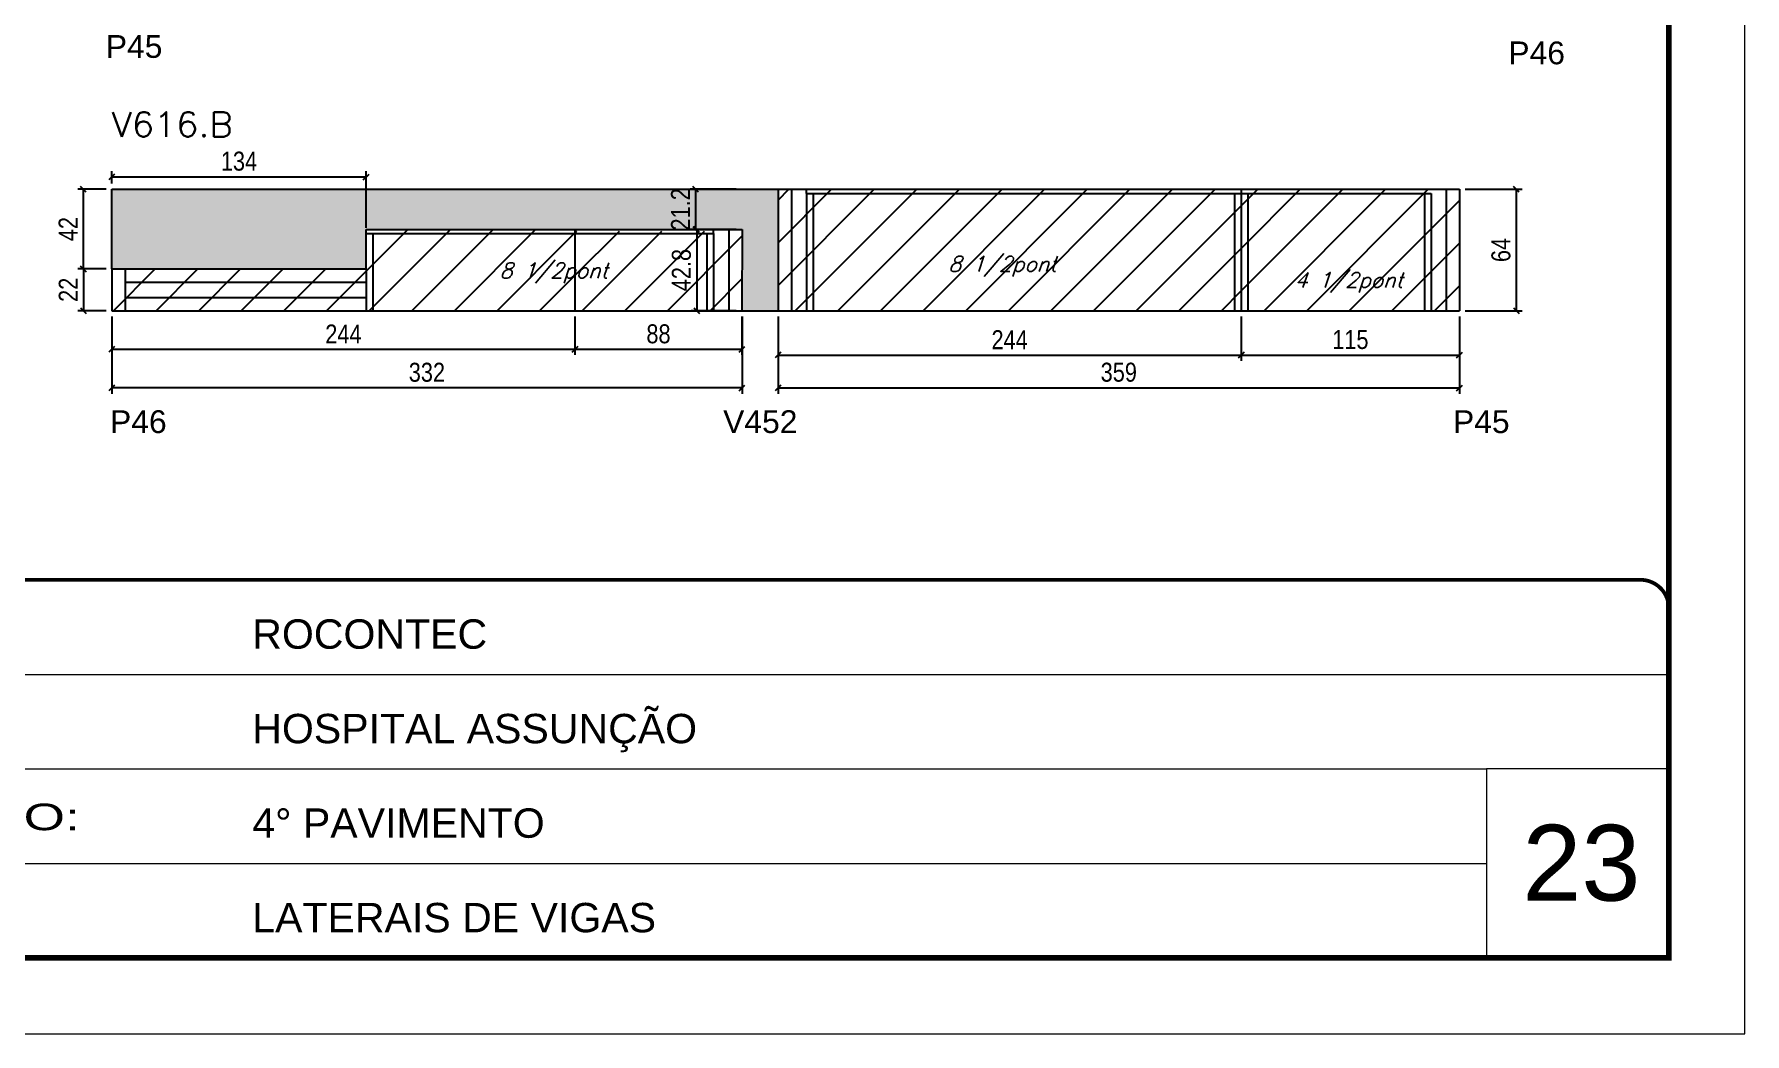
# Model space of a CAD drawing. Extents: x -20960 to -5926, y -2106 to 21915.
# Drawn here: x -8440 to -7538, y 15123 to 15649 of the extents above; entities that cross this region are included whole.
import ezdxf

# ---------------------------------------------------------------- set-up
doc = ezdxf.new("R2010")
doc.units = 0
doc.linetypes.add('CONTINUO', pattern=[0])
doc.linetypes.add('DASHED', pattern=[0.75, 0.5, -0.25])
for name, color, linetype in [('5', 5, 'Continuous'), ('COTA', 241, 'Continuous'), ('Painéis', 200, 'Continuous'), ('Reaproveitamento', 251, 'Continuous'), ('SARR_2.2x7', 40, 'Continuous'), ('SARR_3.5x7', 81, 'Continuous'), ('texto', 7, 'Continuous')]:
    doc.layers.add(name, color=color, linetype=linetype)
for name, color, linetype, lineweight in [('CARIMBO', 255, 'Continuous', 9), ('Folhas', 255, 'Continuous', 9), ('SARRAFO DE PRESSAO', 251, 'DASHED', 9), ('Texto Seção', 7, 'Continuous', 15)]:
    doc.layers.add(name, color=color, linetype=linetype, lineweight=lineweight)
doc.styles.add('ARIAL', font='arial.ttf')
doc.styles.add('COTA TECNICA', font='techl___.ttf', dxfattribs={"height": 10})
doc.styles.add('REGUA-120', font='ROMANS.shx', dxfattribs={"height": 15})
doc.styles.add('Romans', font='romans.shx')
doc.styles.get("Standard").update_dxf_attribs({"font": 'arial.ttf'})
doc.styles.add('Tecnologia', font='')
doc.styles.get('Tecnologia').set_extended_font_data('Forgotten Futurist')
doc.dimstyles.new('PAINEL', dxfattribs={"dimtxt": 10, "dimasz": 3, "dimexe": 3, "dimexo": 3, "dimgap": 3, "dimtad": 1, "dimdec": 1, "dimzin": 12, "dimdsep": 46, "dimtxsty": 'COTA TECNICA', "dimblk1": 'OBLIQUE', "dimblk2": 'OBLIQUE', "dimsah": 1, "dimcen": 0.9, "dimclrd": 4, "dimclre": 4, "dimclrt": 240, "dimadec": 1, "dimazin": 3, "dimtfac": 1, "dimtdec": 1, "dimtmove": 0, "dimatfit": 3, "dimfxl": 1, "dimtolj": 1, "dimtzin": 12, "dimarcsym": 0})
pattern_1 = [(45, (-137558.82, -16962.415), (-11.2253202, 11.2253202), [])]

# ---------------------------------------------------------------- blocks, each defined once
blk = doc.blocks.new('9999999999')
at = {"color": 30, "linetype": 'CONTINUO'}
for p, q in [((98564.56, 34379.64), (99583.98, 34379.64)), ((98564.56, 34329.83), (99487.98, 34329.83)), ((99583.98, 34329.83), (99487.98, 34329.83)), ((99487.98, 34329.83), (99487.98, 34230.21)), ((98564.56, 34280.02), (99487.98, 34280.02))]:
    blk.add_line(p, q, dxfattribs=at)
at = {"color": 30, "linetype": 'CONTINUO', "const_width": 2}
blk.add_lwpolyline([(99583.98, 34230.21), (99583.98, 34414.45, 0.414214), (99568.98, 34429.45), (98228.98, 34429.45, 0.414214), (98213.98, 34414.45), (98213.98, 34245.21, 0.414214), (98228.98, 34230.21), (99583.98, 34230.21)], format="xyb", dxfattribs=at)
at = {"layer": 'Folhas'}
blk.add_lwpolyline([(98138.98, 34190.21), (99623.98, 34190.21), (99623.98, 35240.21), (98138.98, 35240.21)], close=True, dxfattribs=at)
at = {"layer": 'Folhas', "color": 30, "const_width": 3}
blk.add_lwpolyline([(98213.98, 34230.21), (99583.98, 34230.21), (99583.98, 35200.21), (98213.98, 35200.21)], close=True, dxfattribs=at)
at = {"color": 7, "linetype": 'Continuous', "ltscale": 5, "style": 'ARIAL'}
for s, height, p in [('ROCONTEC', 15.483, (98837.68, 34393.13)), ('HOSPITAL ASSUNÇÃO', 15.4829, (98837.68, 34343.32)), ('4° PAVIMENTO', 15.4829, (98837.68, 34293.51)), ('LATERAIS DE VIGAS', 15.4829, (98837.68, 34243.7))]:
    blk.add_text(s, height=height, dxfattribs=at).set_placement(p)
at = {"layer": 'Folhas', "color": 7, "style": 'Tecnologia', "width": 1.5}
blk.add_text('PAVIMENTO:', height=14, dxfattribs=at).set_placement((98573.65, 34297.5))
blk = doc.blocks.new('_Oblique')
at = {"color": 0, "linetype": 'ByBlock', "lineweight": -2}
blk.add_line((-0.5, -0.5), (0.5, 0.5), dxfattribs=at)
blk = doc.blocks.new('*D703')
at = {"layer": 'COTA', "color": 4, "linetype": 'ByBlock', "lineweight": -2, "transparency": 16777216}
for p, q in [((-8401.79, 15525.58), (-8416.74, 15525.58)), ((-8413.74, 15525.58), (-8413.74, 15503.58)), ((-8401.79, 15503.58), (-8416.74, 15503.58))]:
    blk.add_line(p, q, dxfattribs=at)
at = {"layer": 'Defpoints', "color": 0, "linetype": 'ByBlock', "transparency": 16777216}
for p in [(-8398.79, 15525.58), (-8413.74, 15503.58), (-8398.79, 15503.58)]:
    blk.add_point(p, dxfattribs=at)
at = {"layer": 'COTA', "color": 4, "linetype": 'ByBlock', "lineweight": -2, "transparency": 16777216, "xscale": 3, "yscale": 3, "zscale": 3}
for p, rotation in [((-8413.74, 15525.58), 90), ((-8413.74, 15503.58), 270)]:
    blk.add_blockref('_Oblique', p, dxfattribs=dict(at, rotation=rotation))
at = {"layer": 'COTA', "color": 240, "linetype": 'ByBlock', "transparency": 16777216, "insert": (-8421.74, 15514.58), "char_height": 10, "attachment_point": 5, "rotation": 90, "style": 'COTA TECNICA'}
blk.add_mtext('\\A1;22', dxfattribs=at)
blk = doc.blocks.new('*D704')
at = {"layer": 'COTA', "color": 4, "linetype": 'ByBlock', "lineweight": -2, "transparency": 16777216}
for p, q in [((-8069.79, 15546.38), (-8093.6, 15546.38)), ((-8090.6, 15546.38), (-8090.6, 15503.58)), ((-8069.8, 15503.58), (-8093.6, 15503.58))]:
    blk.add_line(p, q, dxfattribs=at)
at = {"layer": 'Defpoints', "color": 0, "linetype": 'ByBlock', "transparency": 16777216}
for p in [(-8066.79, 15546.38), (-8090.6, 15503.58), (-8066.8, 15503.58)]:
    blk.add_point(p, dxfattribs=at)
at = {"layer": 'COTA', "color": 4, "linetype": 'ByBlock', "lineweight": -2, "transparency": 16777216, "xscale": 3, "yscale": 3, "zscale": 3}
for p, rotation in [((-8090.6, 15546.38), 90), ((-8090.6, 15503.58), 270)]:
    blk.add_blockref('_Oblique', p, dxfattribs=dict(at, rotation=rotation))
at = {"layer": 'COTA', "color": 240, "linetype": 'ByBlock', "transparency": 16777216, "insert": (-8098.69, 15524.98), "char_height": 10, "attachment_point": 5, "rotation": 90, "style": 'COTA TECNICA'}
blk.add_mtext('\\A1;42.8', dxfattribs=at)
blk = doc.blocks.new('*D705')
at = {"layer": 'COTA', "color": 4, "linetype": 'ByBlock', "lineweight": -2, "transparency": 16777216}
for p, q in [((-8047.79, 15500.58), (-8047.79, 15477.23)), ((-7803.79, 15500.58), (-7803.79, 15477.23)), ((-8047.79, 15480.23), (-7803.79, 15480.23))]:
    blk.add_line(p, q, dxfattribs=at)
at = {"layer": 'Defpoints', "color": 0, "linetype": 'ByBlock', "transparency": 16777216}
for p in [(-8047.79, 15503.58), (-7803.79, 15503.58), (-7803.79, 15480.23)]:
    blk.add_point(p, dxfattribs=at)
at = {"layer": 'COTA', "color": 4, "linetype": 'ByBlock', "lineweight": -2, "transparency": 16777216, "xscale": 3, "yscale": 3, "zscale": 3, "rotation": 180}
blk.add_blockref('_Oblique', (-8047.79, 15480.23), dxfattribs=at)
at = {"layer": 'COTA', "color": 4, "linetype": 'ByBlock', "lineweight": -2, "transparency": 16777216, "xscale": 3, "yscale": 3, "zscale": 3}
blk.add_blockref('_Oblique', (-7803.79, 15480.23), dxfattribs=at)
at = {"layer": 'COTA', "color": 240, "linetype": 'ByBlock', "transparency": 16777216, "insert": (-7925.79, 15488.3), "char_height": 10, "attachment_point": 5, "style": 'COTA TECNICA'}
blk.add_mtext('\\A1;244', dxfattribs=at)
blk = doc.blocks.new('*D706')
at = {"layer": 'COTA', "color": 4, "linetype": 'ByBlock', "lineweight": -2, "transparency": 16777216}
for p, q in [((-7803.79, 15500.58), (-7803.79, 15477.23)), ((-7688.79, 15500.58), (-7688.79, 15477.23)), ((-7803.79, 15480.23), (-7688.79, 15480.23))]:
    blk.add_line(p, q, dxfattribs=at)
at = {"layer": 'Defpoints', "color": 0, "linetype": 'ByBlock', "transparency": 16777216}
for p in [(-7803.79, 15503.58), (-7688.79, 15503.58), (-7688.79, 15480.23)]:
    blk.add_point(p, dxfattribs=at)
at = {"layer": 'COTA', "color": 4, "linetype": 'ByBlock', "lineweight": -2, "transparency": 16777216, "xscale": 3, "yscale": 3, "zscale": 3, "rotation": 180}
blk.add_blockref('_Oblique', (-7803.79, 15480.23), dxfattribs=at)
at = {"layer": 'COTA', "color": 4, "linetype": 'ByBlock', "lineweight": -2, "transparency": 16777216, "xscale": 3, "yscale": 3, "zscale": 3}
blk.add_blockref('_Oblique', (-7688.79, 15480.23), dxfattribs=at)
at = {"layer": 'COTA', "color": 240, "linetype": 'ByBlock', "transparency": 16777216, "insert": (-7746.29, 15488.34), "char_height": 10, "attachment_point": 5, "style": 'COTA TECNICA'}
blk.add_mtext('\\A1;115', dxfattribs=at)
blk = doc.blocks.new('*D717')
at = {"layer": 'COTA', "color": 4, "linetype": 'ByBlock', "lineweight": -2, "transparency": 16777216}
for p, q in [((-8398.79, 15500.58), (-8398.79, 15459.86)), ((-8066.79, 15500.58), (-8066.79, 15459.86)), ((-8066.79, 15462.86), (-8398.79, 15462.86))]:
    blk.add_line(p, q, dxfattribs=at)
at = {"layer": 'Defpoints', "color": 0, "linetype": 'ByBlock', "transparency": 16777216}
for p in [(-8398.79, 15503.58), (-8066.79, 15503.58), (-8398.79, 15462.86)]:
    blk.add_point(p, dxfattribs=at)
at = {"layer": 'COTA', "color": 4, "linetype": 'ByBlock', "lineweight": -2, "transparency": 16777216, "xscale": 3, "yscale": 3, "zscale": 3, "rotation": 180}
blk.add_blockref('_Oblique', (-8398.79, 15462.86), dxfattribs=at)
at = {"layer": 'COTA', "color": 4, "linetype": 'ByBlock', "lineweight": -2, "transparency": 16777216, "xscale": 3, "yscale": 3, "zscale": 3}
blk.add_blockref('_Oblique', (-8066.79, 15462.86), dxfattribs=at)
at = {"layer": 'COTA', "color": 240, "linetype": 'ByBlock', "transparency": 16777216, "insert": (-8232.79, 15471.08), "char_height": 10, "attachment_point": 5, "style": 'COTA TECNICA'}
blk.add_mtext('\\A1;332', dxfattribs=at)
blk = doc.blocks.new('*D718')
at = {"layer": 'COTA', "color": 4, "linetype": 'ByBlock', "lineweight": -2, "transparency": 16777216}
for p, q in [((-8398.79, 15500.58), (-8398.79, 15480.24)), ((-8154.79, 15500.58), (-8154.79, 15480.24)), ((-8398.79, 15483.24), (-8154.79, 15483.24))]:
    blk.add_line(p, q, dxfattribs=at)
at = {"layer": 'Defpoints', "color": 0, "linetype": 'ByBlock', "transparency": 16777216}
for p in [(-8398.79, 15503.58), (-8154.79, 15503.58), (-8154.79, 15483.24)]:
    blk.add_point(p, dxfattribs=at)
at = {"layer": 'COTA', "color": 4, "linetype": 'ByBlock', "lineweight": -2, "transparency": 16777216, "xscale": 3, "yscale": 3, "zscale": 3, "rotation": 180}
blk.add_blockref('_Oblique', (-8398.79, 15483.24), dxfattribs=at)
at = {"layer": 'COTA', "color": 4, "linetype": 'ByBlock', "lineweight": -2, "transparency": 16777216, "xscale": 3, "yscale": 3, "zscale": 3}
blk.add_blockref('_Oblique', (-8154.79, 15483.24), dxfattribs=at)
at = {"layer": 'COTA', "color": 240, "linetype": 'ByBlock', "transparency": 16777216, "insert": (-8276.79, 15491.31), "char_height": 10, "attachment_point": 5, "style": 'COTA TECNICA'}
blk.add_mtext('\\A1;244', dxfattribs=at)
blk = doc.blocks.new('*D719')
at = {"layer": 'COTA', "color": 4, "linetype": 'ByBlock', "lineweight": -2, "transparency": 16777216}
for p, q in [((-8154.79, 15500.58), (-8154.79, 15480.24)), ((-8066.8, 15500.58), (-8066.8, 15480.24)), ((-8154.79, 15483.24), (-8066.8, 15483.24))]:
    blk.add_line(p, q, dxfattribs=at)
at = {"layer": 'Defpoints', "color": 0, "linetype": 'ByBlock', "transparency": 16777216}
for p in [(-8154.79, 15503.58), (-8066.8, 15503.58), (-8066.8, 15483.24)]:
    blk.add_point(p, dxfattribs=at)
at = {"layer": 'COTA', "color": 4, "linetype": 'ByBlock', "lineweight": -2, "transparency": 16777216, "xscale": 3, "yscale": 3, "zscale": 3, "rotation": 180}
blk.add_blockref('_Oblique', (-8154.79, 15483.24), dxfattribs=at)
at = {"layer": 'COTA', "color": 4, "linetype": 'ByBlock', "lineweight": -2, "transparency": 16777216, "xscale": 3, "yscale": 3, "zscale": 3}
blk.add_blockref('_Oblique', (-8066.8, 15483.24), dxfattribs=at)
at = {"layer": 'COTA', "color": 240, "linetype": 'ByBlock', "transparency": 16777216, "insert": (-8110.79, 15491.33), "char_height": 10, "attachment_point": 5, "style": 'COTA TECNICA'}
blk.add_mtext('\\A1;88', dxfattribs=at)
blk = doc.blocks.new('*D720')
at = {"layer": 'COTA', "color": 4, "linetype": 'ByBlock', "lineweight": -2, "transparency": 16777216}
for p, q in [((-7685.79, 15567.58), (-7655.82, 15567.58)), ((-7658.82, 15503.58), (-7658.82, 15567.58)), ((-7685.79, 15503.58), (-7655.82, 15503.58))]:
    blk.add_line(p, q, dxfattribs=at)
at = {"layer": 'Defpoints', "color": 0, "linetype": 'ByBlock', "transparency": 16777216}
for p in [(-7688.79, 15567.58), (-7658.82, 15567.58), (-7688.79, 15503.58)]:
    blk.add_point(p, dxfattribs=at)
at = {"layer": 'COTA', "color": 4, "linetype": 'ByBlock', "lineweight": -2, "transparency": 16777216, "xscale": 3, "yscale": 3, "zscale": 3}
for p, rotation in [((-7658.82, 15567.58), 90), ((-7658.82, 15503.58), 270)]:
    blk.add_blockref('_Oblique', p, dxfattribs=dict(at, rotation=rotation))
at = {"layer": 'COTA', "color": 240, "linetype": 'ByBlock', "transparency": 16777216, "insert": (-7666.92, 15535.58), "char_height": 10, "attachment_point": 5, "rotation": 90, "style": 'COTA TECNICA'}
blk.add_mtext('\\A1;64', dxfattribs=at)
blk = doc.blocks.new('*D721')
at = {"layer": 'COTA', "color": 4, "linetype": 'ByBlock', "lineweight": -2, "transparency": 16777216}
for p, q in [((-8398.79, 15570.58), (-8398.79, 15577.11)), ((-8398.79, 15574.11), (-8264.79, 15574.11)), ((-8264.79, 15547.18), (-8264.79, 15577.11))]:
    blk.add_line(p, q, dxfattribs=at)
at = {"layer": 'Defpoints', "color": 0, "linetype": 'ByBlock', "transparency": 16777216}
for p in [(-8264.79, 15574.11), (-8398.79, 15567.58), (-8264.79, 15544.18)]:
    blk.add_point(p, dxfattribs=at)
at = {"layer": 'COTA', "color": 4, "linetype": 'ByBlock', "lineweight": -2, "transparency": 16777216, "xscale": 3, "yscale": 3, "zscale": 3, "rotation": 180}
blk.add_blockref('_Oblique', (-8398.79, 15574.11), dxfattribs=at)
at = {"layer": 'COTA', "color": 4, "linetype": 'ByBlock', "lineweight": -2, "transparency": 16777216, "xscale": 3, "yscale": 3, "zscale": 3}
blk.add_blockref('_Oblique', (-8264.79, 15574.11), dxfattribs=at)
at = {"layer": 'COTA', "color": 240, "linetype": 'ByBlock', "transparency": 16777216, "insert": (-8331.79, 15582.33), "char_height": 10, "attachment_point": 5, "style": 'COTA TECNICA'}
blk.add_mtext('\\A1;134', dxfattribs=at)
blk = doc.blocks.new('*D722')
at = {"layer": 'COTA', "color": 4, "linetype": 'ByBlock', "lineweight": -2, "transparency": 16777216}
for p, q in [((-8401.79, 15567.58), (-8416.74, 15567.58)), ((-8413.74, 15525.58), (-8413.74, 15567.58)), ((-8401.79, 15525.58), (-8416.74, 15525.58))]:
    blk.add_line(p, q, dxfattribs=at)
at = {"layer": 'Defpoints', "color": 0, "linetype": 'ByBlock', "transparency": 16777216}
for p in [(-8413.74, 15567.58), (-8398.79, 15567.58), (-8398.79, 15525.58)]:
    blk.add_point(p, dxfattribs=at)
at = {"layer": 'COTA', "color": 4, "linetype": 'ByBlock', "lineweight": -2, "transparency": 16777216, "xscale": 3, "yscale": 3, "zscale": 3}
for p, rotation in [((-8413.74, 15567.58), 90), ((-8413.74, 15525.58), 270)]:
    blk.add_blockref('_Oblique', p, dxfattribs=dict(at, rotation=rotation))
at = {"layer": 'COTA', "color": 240, "linetype": 'ByBlock', "transparency": 16777216, "insert": (-8421.81, 15546.58), "char_height": 10, "attachment_point": 5, "rotation": 90, "style": 'COTA TECNICA'}
blk.add_mtext('\\A1;42', dxfattribs=at)
blk = doc.blocks.new('*D723')
at = {"layer": 'COTA', "color": 4, "linetype": 'ByBlock', "lineweight": -2, "transparency": 16777216}
for p, q in [((-8069.79, 15567.58), (-8094.13, 15567.58)), ((-8091.13, 15546.38), (-8091.13, 15567.58)), ((-8069.79, 15546.38), (-8094.13, 15546.38))]:
    blk.add_line(p, q, dxfattribs=at)
at = {"layer": 'Defpoints', "color": 0, "linetype": 'ByBlock', "transparency": 16777216}
for p in [(-8091.13, 15567.58), (-8066.79, 15567.58), (-8066.79, 15546.38)]:
    blk.add_point(p, dxfattribs=at)
at = {"layer": 'COTA', "color": 4, "linetype": 'ByBlock', "lineweight": -2, "transparency": 16777216, "xscale": 3, "yscale": 3, "zscale": 3}
for p, rotation in [((-8091.13, 15567.58), 90), ((-8091.13, 15546.38), 270)]:
    blk.add_blockref('_Oblique', p, dxfattribs=dict(at, rotation=rotation))
at = {"layer": 'COTA', "color": 240, "linetype": 'ByBlock', "transparency": 16777216, "insert": (-8099.19, 15556.98), "char_height": 10, "attachment_point": 5, "rotation": 90, "style": 'COTA TECNICA'}
blk.add_mtext('\\A1;21.2', dxfattribs=at)
blk = doc.blocks.new('*D732')
at = {"layer": 'COTA', "color": 4, "linetype": 'ByBlock', "lineweight": -2, "transparency": 16777216}
for p, q in [((-8047.79, 15500.58), (-8047.79, 15459.86)), ((-7688.79, 15500.58), (-7688.79, 15459.86)), ((-8047.79, 15462.86), (-7688.79, 15462.86))]:
    blk.add_line(p, q, dxfattribs=at)
at = {"layer": 'Defpoints', "color": 0, "linetype": 'ByBlock', "transparency": 16777216}
for p in [(-8047.79, 15503.58), (-7688.79, 15503.58), (-7688.79, 15462.86)]:
    blk.add_point(p, dxfattribs=at)
at = {"layer": 'COTA', "color": 4, "linetype": 'ByBlock', "lineweight": -2, "transparency": 16777216, "xscale": 3, "yscale": 3, "zscale": 3, "rotation": 180}
blk.add_blockref('_Oblique', (-8047.79, 15462.86), dxfattribs=at)
at = {"layer": 'COTA', "color": 4, "linetype": 'ByBlock', "lineweight": -2, "transparency": 16777216, "xscale": 3, "yscale": 3, "zscale": 3}
blk.add_blockref('_Oblique', (-7688.79, 15462.86), dxfattribs=at)
at = {"layer": 'COTA', "color": 240, "linetype": 'ByBlock', "transparency": 16777216, "insert": (-7868.29, 15471.11), "char_height": 10, "attachment_point": 5, "style": 'COTA TECNICA'}
blk.add_mtext('\\A1;359', dxfattribs=at)

msp = doc.modelspace()

# ---------------------------------------------------------------- hatches: boundary and pattern name
at = {"layer": 'COTA', "linetype": 'ByBlock'}
h = msp.add_hatch(dxfattribs=at)
h.set_pattern_fill('AR-CONC', color=256, scale=0.03)
h.set_pattern_definition([(50, (-137558.8197, -16961.6154), (5.46554007, -0.47817257), [0.5715, -6.2865]), (355, (-137558.8197, -16961.6154), (-1.05730264, 5.73170536), [0.4572, -5.02921753]), (100.4514447, (-137558.364, -16961.655), (4.40823741, 5.25353256), [0.48570026, -5.34270734]), (46.1842, (-137558.82, -16960.0914), (8.13237123, -1.26126984), [0.85725, -9.42975]), (96.6355576, (-137558.142, -16960.1965), (7.122124, 7.42278374), [0.7285507, -8.01406824]), (351.184151, (-137558.82, -16960.091), (7.122124, 7.42278374), [0.685799, -7.54379196]), (21, (-137558.0577, -16960.4724), (4.54843174, -3.06795595), [0.5715, -6.2865]), (326, (-137558.0577, -16960.4724), (1.85406085, 5.52563898), [0.4572, -5.0292]), (71.451445, (-137557.6787, -16960.728), (6.40249258, 2.45768307), [0.48570026, -5.34269813]), (37.5, (-137558.8197, -16961.6154), (0.092658098, 2.536651166), [0, -4.96824, 0, -5.1054, 0, -5.04825]), (7.5, (-137558.8197, -16961.6154), (2.004589875, 3.005417245), [0, -2.91084, 0, -4.85394, 0, -1.92405]), (327.5, (-137560.519, -16961.6154), (4.067717855, -0.17186232), [0, -1.905, 0, -5.9436, 0, -7.8867]), (317.5, (-137561.281, -16961.6154), (4.44387544, 0.76279473), [0, -2.4765, 0, -3.94716, 0, -5.6007])])
h.paths.add_polyline_path([(-8398.79, 15567.58), (-8398.79, 15525.58), (-8264.79, 15525.58), (-8264.79, 15546.38), (-8066.79, 15546.38), (-8066.8, 15503.58), (-8047.79, 15503.58), (-8047.79, 15567.58)])
at = {"layer": 'Reaproveitamento', "linetype": 'ByBlock'}
h = msp.add_hatch(dxfattribs=at)
h.set_pattern_fill('ANSI31', color=256, scale=5)
h.set_pattern_definition(pattern_1)
h.paths.add_polyline_path([(-8047.79, 15567.58), (-8047.79, 15503.58), (-7803.79, 15503.58), (-7803.79, 15567.58)])
h.paths.add_polyline_path([(-7965.95, 15518.93), (-7898.33, 15518.93), (-7892.83, 15534.9), (-7960.45, 15534.9)], flags=24)
h = msp.add_hatch(dxfattribs=at)
h.set_pattern_fill('ANSI31', color=256, scale=5)
h.set_pattern_definition(pattern_1)
h.paths.add_polyline_path([(-7803.79, 15567.58), (-7803.79, 15503.58), (-7688.79, 15503.58), (-7688.79, 15567.58)])
h.paths.add_polyline_path([(-7783.7, 15510.46), (-7716.08, 15510.46), (-7710.58, 15526.44), (-7778.2, 15526.44)], flags=24)
h = msp.add_hatch(dxfattribs=at)
h.set_pattern_fill('ANSI31', color=256, scale=5)
h.set_pattern_definition(pattern_1)
h.paths.add_polyline_path([(-8264.79, 15546.38), (-8264.79, 15525.58), (-8398.79, 15525.58), (-8398.79, 15503.58), (-8154.79, 15503.58), (-8154.79, 15546.38)])
h.paths.add_polyline_path([(-8202.33, 15515.46), (-8134.71, 15515.46), (-8129.21, 15531.44), (-8196.83, 15531.44)], flags=9)
h = msp.add_hatch(dxfattribs=at)
h.set_pattern_fill('ANSI31', color=256, scale=5)
h.set_pattern_definition(pattern_1)
h.paths.add_polyline_path([(-8066.79, 15545.58), (-8154.79, 15545.58), (-8154.79, 15503.58), (-8066.8, 15503.58)])
h.paths.add_polyline_path([(-8088.82, 15514.2), (-8088.82, 15535.78), (-8109.4, 15535.78), (-8109.4, 15514.2)], flags=24)

# ---------------------------------------------------------------- linework, layer by layer
at = {"layer": 'COTA', "linetype": 'ByBlock'}
for p, q in [((-8398.79, 15525.58), (-8398.79, 15567.58)), ((-8398.79, 15567.58), (-8047.79, 15567.58)), ((-8066.79, 15503.58), (-8047.79, 15503.58))]:
    msp.add_line(p, q, dxfattribs=at)
at = {"layer": 'Painéis', "linetype": 'ByBlock'}
for p, q in [((-8047.79, 15567.58), (-7688.79, 15567.58)), ((-8047.79, 15567.58), (-8047.79, 15503.58)), ((-7803.79, 15567.58), (-7803.79, 15503.58)), ((-7688.79, 15567.58), (-7688.79, 15503.58)), ((-8264.79, 15546.38), (-8066.79, 15546.38)), ((-8264.79, 15525.58), (-8264.79, 15546.38)), ((-8154.79, 15546.38), (-8154.79, 15503.58)), ((-8066.79, 15546.38), (-8066.8, 15503.58)), ((-8398.79, 15525.58), (-8264.79, 15525.58)), ((-8398.79, 15525.58), (-8398.79, 15503.58)), ((-8398.79, 15503.58), (-8066.79, 15503.58)), ((-8047.79, 15503.58), (-7688.79, 15503.58))]:
    msp.add_line(p, q, dxfattribs=at)
at = {"layer": 'SARR_2.2x7', "linetype": 'Continuous', "ltscale": 50}
for p, q in [((-8040.79, 15567.58), (-8040.79, 15503.58)), ((-8032.79, 15565.38), (-8032.79, 15567.58)), ((-8032.79, 15565.38), (-7803.79, 15565.38)), ((-7803.79, 15565.38), (-7703.79, 15565.38)), ((-7695.79, 15567.58), (-7695.79, 15503.58)), ((-8081.79, 15544.18), (-8081.79, 15546.38)), ((-8073.79, 15546.38), (-8073.79, 15503.58)), ((-8264.79, 15544.18), (-8081.79, 15544.18)), ((-8391.79, 15525.58), (-8391.79, 15503.58)), ((-8391.79, 15518.58), (-8264.79, 15518.58)), ((-8391.79, 15510.58), (-8264.79, 15510.58))]:
    msp.add_line(p, q, dxfattribs=at)
at = {"layer": 'SARR_3.5x7'}
for p, q in [((-8032.79, 15565.38), (-8032.79, 15503.58)), ((-8029.29, 15565.38), (-8029.29, 15503.58)), ((-7807.29, 15565.38), (-7807.29, 15503.58)), ((-7800.29, 15565.38), (-7800.29, 15503.58)), ((-7707.29, 15565.38), (-7707.29, 15503.58)), ((-7703.79, 15565.38), (-7703.79, 15503.58)), ((-8261.29, 15544.18), (-8261.29, 15503.58)), ((-8085.29, 15544.18), (-8085.29, 15503.58)), ((-8081.79, 15544.18), (-8081.79, 15503.58)), ((-8264.79, 15525.58), (-8264.79, 15503.58))]:
    msp.add_line(p, q, dxfattribs=at)

# ---------------------------------------------------------------- block references
at = {"layer": 'SARRAFO DE PRESSAO', "color": 6, "linetype": 'ByBlock'}
msp.add_blockref('9999999999', (-107162.48, -19067.69), dxfattribs=at)

# ---------------------------------------------------------------- texts
at = {"layer": '5', "linetype": 'Continuous'}
for s, rotation, p in [('P45', 0.00004, (-8401.95, 15636.83)), ('P46', 359.99996, (-7663.06, 15633.45)), ('P46', 359.99996, (-8399.72, 15439.11)), ('V452', 359.99996, (-8076.72, 15439.11)), ('P45', 359.99996, (-7692.22, 15439.11))]:
    msp.add_text(s, height=12, rotation=rotation, dxfattribs=at).set_placement(p)
at = {"layer": 'CARIMBO', "style": 'ARIAL'}
msp.add_text('23', height=40, dxfattribs=at).set_placement((-7655.64, 15192.66))
at = {"layer": 'texto', "color": 2, "char_height": 8, "attachment_point": 5, "style": 'Romans'}
for s, insert in [('{\\Q19;\\C256;8 1/2pont}', (-8165.96, 15523.45)), ('{\\Q19;\\C256;8 1/2pont}', (-7929.58, 15526.91)), ('{\\Q19;\\C256;4 1/2pont}', (-7747.13, 15518.45))]:
    msp.add_mtext(s, dxfattribs=dict(at, insert=insert))
at = {"layer": 'Texto Seção', "style": 'REGUA-120', "width": 1.05}
msp.add_text('V616.B', height=13, dxfattribs=at).set_placement((-8398.79, 15595.28))

# ---------------------------------------------------------------- dimensions: what is measured, and where the dimension line sits
at = {"layer": 'COTA', "linetype": 'ByBlock'}
for base, p1, p2, picture, middle in [((-8264.79, 15574.11), (-8398.79, 15567.58), (-8264.79, 15544.18), '*D721', (-8331.79, 15582.33)), ((-8398.79, 15462.86), (-8066.79, 15503.58), (-8398.79, 15503.58), '*D717', (-8232.79, 15471.08)), ((-8154.79, 15483.24), (-8398.79, 15503.58), (-8154.79, 15503.58), '*D718', (-8276.79, 15491.31)), ((-7803.79, 15480.23), (-8047.79, 15503.58), (-7803.79, 15503.58), '*D705', (-7925.79, 15488.3)), ((-7688.79, 15462.86), (-8047.79, 15503.58), (-7688.79, 15503.58), '*D732', (-7868.29, 15471.11))]:
    dim = msp.add_linear_dim(base=base, p1=p1, p2=p2, dimstyle='PAINEL', dxfattribs=at)
    dim.commit()
    dim.dimension.update_dxf_attribs({"geometry": picture, "text_midpoint": middle})
for base, p1, p2, picture, middle in [((-8413.74, 15567.58), (-8398.79, 15525.58), (-8398.79, 15567.58), '*D722', (-8421.81, 15546.58)), ((-7658.82, 15567.58), (-7688.79, 15503.58), (-7688.79, 15567.58), '*D720', (-7666.92, 15535.58)), ((-8090.6, 15503.58), (-8066.79, 15546.38), (-8066.8, 15503.58), '*D704', (-8098.69, 15524.98)), ((-8413.74, 15503.58), (-8398.79, 15525.58), (-8398.79, 15503.58), '*D703', (-8421.74, 15514.58))]:
    dim = msp.add_linear_dim(base=base, p1=p1, p2=p2, angle=90, dimstyle='PAINEL', dxfattribs=at)
    dim.commit()
    dim.dimension.update_dxf_attribs({"geometry": picture, "text_midpoint": middle})
dim = msp.add_linear_dim(base=(-8091.13, 15567.58), p1=(-8066.79, 15546.38), p2=(-8066.79, 15567.58), angle=90, dimstyle='PAINEL', dxfattribs=at)
dim.commit()
dim.dimension.update_dxf_attribs({"geometry": '*D723', "text_midpoint": (-8091.13, 15556.98), "dimtype": 160})
for base, p1, p2, picture, middle in [((-8066.8, 15483.24), (-8154.79, 15503.58), (-8066.8, 15503.58), '*D719', (-8110.79, 15491.33)), ((-7688.79, 15480.23), (-7803.79, 15503.58), (-7688.79, 15503.58), '*D706', (-7746.29, 15488.34))]:
    dim = msp.add_linear_dim(base=base, p1=p1, p2=p2, dimstyle='PAINEL', override={"dimtmove": 1}, dxfattribs=at)
    dim.commit()
    dim.dimension.update_dxf_attribs({"geometry": picture, "text_midpoint": middle})

doc.saveas('drawing.dxf')
